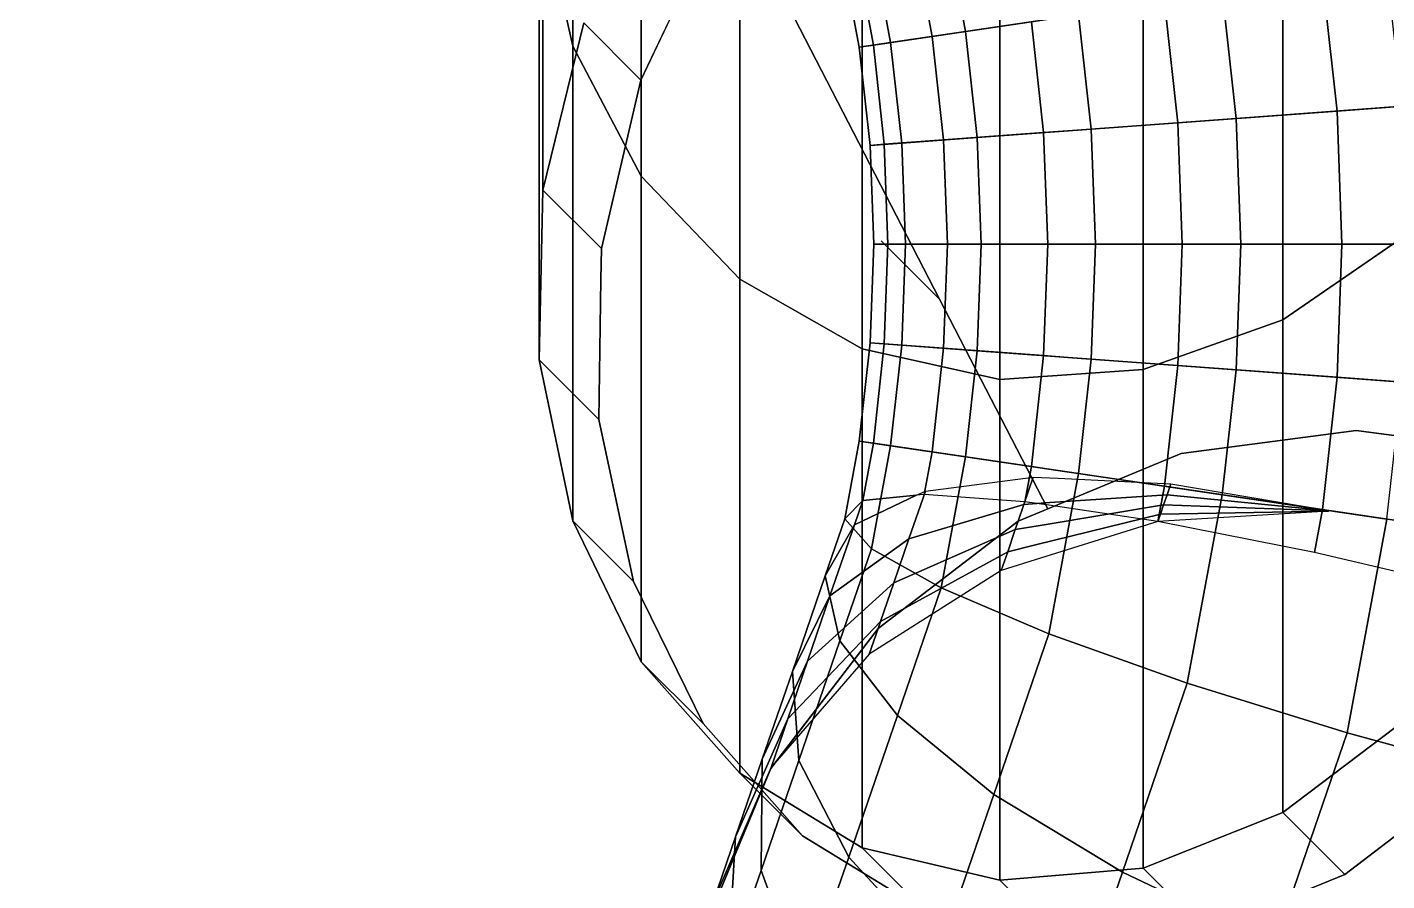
# Model space of a CAD drawing. Header units: metres. Extents: x -6.68 to -1.02, y 9.96 to 15.61.
# Drawn here: x -4.194 to -3.631, y 12.529 to 12.883 of the extents above; entities that cross this region are included whole.
import ezdxf

# ---------------------------------------------------------------- set-up
doc = ezdxf.new("R2010")
doc.units = ezdxf.units.M

msp = doc.modelspace()

# ---------------------------------------------------------------- linework, layer by layer
at = {"layer": '[Color_000]'}
for points, invisible_edges in [([(-3.8177, 12.1419, 1.2), (-3.97711, 13.37703, 1.2), (-3.8145, 13.39801, 1.2)], 13), ([(-3.8177, 12.1419, 1.2), (-3.8145, 13.39801, 1.2), (-3.65509, 12.16288, 1.2)], 3), ([(-3.65509, 12.16288, 1.2), (-3.8145, 13.39801, 1.2), (-3.652, 13.3762, 1.2)], 13), ([(-3.9802, 12.16371, 1.2), (-4.08225, 13.33379, 1.2), (-3.97711, 13.37703, 1.2)], 13), ([(-3.9802, 12.16371, 1.2), (-3.97711, 13.37703, 1.2), (-3.8177, 12.1419, 1.2)], 3), ([(-3.65509, 12.16288, 1.2), (-3.652, 13.3762, 1.2), (-3.54995, 12.20612, 1.2)], 3), ([(-3.54995, 12.20612, 1.2), (-3.652, 13.3762, 1.2), (-3.50068, 13.31307, 1.2)], 13), ([(-3.9802, 12.16371, 1.2), (-4.12874, 13.31467, 1.2), (-4.08225, 13.33379, 1.2)], 13), ([(-4.13151, 12.22684, 1.2), (-4.25907, 13.21519, 1.2), (-4.12874, 13.31467, 1.2)], 13), ([(-4.13151, 12.22684, 1.2), (-4.12874, 13.31467, 1.2), (-3.9802, 12.16371, 1.2)], 3), ([(-4.26133, 12.32698, 1.2), (-4.25907, 13.21519, 1.2), (-4.13151, 12.22684, 1.2)], 3), ([(-3.98188, 12.93616, -5.16665), (-3.968, 13.19232, -5.70824), (-3.968, 12.87482, -5.19565)], 1), ([(-3.93965, 13.14549, -5.74515), (-3.968, 12.87482, -5.19565), (-3.968, 13.19232, -5.70824)], 1), ([(-3.968, 12.87482, -5.19565), (-3.93965, 13.14549, -5.74515), (-3.93965, 12.82092, -5.22114)], 1), ([(-3.89874, 13.10832, -5.77444), (-3.93965, 12.82092, -5.22114), (-3.93965, 13.14549, -5.74515)], 1), ([(-3.62167, 13.12489, -5.76139), (-3.67389, 12.76136, -5.24929), (-3.67389, 13.09375, -5.78592)], 1), ([(-3.67389, 12.76136, -5.24929), (-3.62167, 13.12489, -5.76139), (-3.62167, 12.7972, -5.23235)], 1), ([(-3.93965, 12.82092, -5.22114), (-3.89874, 13.10832, -5.77444), (-3.89874, 12.77814, -5.24136)], 1), ([(-3.84806, 12.74938, -5.25496), (-3.89874, 13.10832, -5.77444), (-3.84806, 13.08334, -5.79413)], 1), ([(-3.89874, 13.10832, -5.77444), (-3.84806, 12.74938, -5.25496), (-3.89874, 12.77814, -5.24136)], 1), ([(-3.67389, 13.09375, -5.78592), (-3.73168, 12.7407, -5.25907), (-3.73168, 13.0758, -5.80008)], 1), ([(-3.73168, 12.7407, -5.25907), (-3.67389, 13.09375, -5.78592), (-3.67389, 12.76136, -5.24929)], 1), ([(-3.79108, 12.73661, -5.261), (-3.84806, 13.08334, -5.79413), (-3.79108, 13.07225, -5.80288)], 1), ([(-3.84806, 13.08334, -5.79413), (-3.79108, 12.73661, -5.261), (-3.84806, 12.74938, -5.25496)], 1), ([(-3.73168, 13.0758, -5.80008), (-3.79108, 12.73661, -5.261), (-3.79108, 13.07225, -5.80288)], 1), ([(-3.79108, 12.73661, -5.261), (-3.73168, 13.0758, -5.80008), (-3.73168, 12.7407, -5.25907)], 1), ([(-3.98188, 12.93616, -5.16665), (-3.98033, 12.81514, -4.59197), (-3.98033, 13.00075, -5.13611)], 13), ([(-3.96345, 12.8844, -4.57899), (-3.98033, 13.00075, -5.13611), (-3.98033, 12.81514, -4.59197)], 1), ([(-3.98061, 12.80237, -4.59444), (-3.98188, 12.93616, -5.16665), (-3.98188, 12.74478, -4.6056)], 1), ([(-3.98188, 12.93616, -5.16665), (-3.98061, 12.80237, -4.59444), (-3.98033, 12.81514, -4.59197)], 13), ([(-3.968, 12.87482, -5.19565), (-3.98188, 12.74478, -4.6056), (-3.98188, 12.93616, -5.16665)], 1), ([(-3.84398, 12.9175, -10.27834), (-3.80534, 12.88086, -10.34439), (-3.81341, 12.92434, -10.34439)], 1), ([(-3.75848, 12.88779, -10.40009), (-3.81341, 12.92434, -10.34439), (-3.80534, 12.88086, -10.34439)], 1), ([(-3.81917, 12.87882, -10.06474), (-3.85104, 12.91591, -10.13358), (-3.82705, 12.92129, -10.06474)], 1), ([(-3.82705, 12.92129, -10.06474), (-3.77804, 12.8849, -10.0046), (-3.81917, 12.87882, -10.06474)], 1), ([(-3.85682, 12.91462, -10.20644), (-3.83633, 12.87628, -10.27834), (-3.84398, 12.9175, -10.27834)], 1), ([(-3.84349, 12.87522, -10.13358), (-3.85682, 12.91462, -10.20644), (-3.85104, 12.91591, -10.13358)], 1), ([(-3.83633, 12.87628, -10.27834), (-3.85682, 12.91462, -10.20644), (-3.84934, 12.87435, -10.20644)], 1), ([(-3.85682, 12.91462, -10.20644), (-3.84349, 12.87522, -10.13358), (-3.84934, 12.87435, -10.20644)], 1), ([(-3.85104, 12.91591, -10.13358), (-3.81917, 12.87882, -10.06474), (-3.84349, 12.87522, -10.13358)], 1), ([(-3.80534, 12.88086, -10.34439), (-3.84398, 12.9175, -10.27834), (-3.83633, 12.87628, -10.27834)], 1), ([(-3.58634, 12.91326, -9.91282), (-3.65145, 12.84787, -9.92596), (-3.65752, 12.90273, -9.92596)], 1), ([(-3.65145, 12.84787, -9.92596), (-3.58634, 12.91326, -9.91282), (-3.5797, 12.85315, -9.91282)], 1), ([(-3.69322, 12.8448, -10.44164), (-3.6308, 12.90668, -10.46621), (-3.69895, 12.8966, -10.44164)], 1), ([(-3.6308, 12.90668, -10.46621), (-3.69322, 12.8448, -10.44164), (-3.62452, 12.84985, -10.46621)], 1), ([(-3.65752, 12.90273, -9.92596), (-3.71737, 12.84302, -9.95727), (-3.72291, 12.89306, -9.95727)], 1), ([(-3.71737, 12.84302, -9.95727), (-3.65752, 12.90273, -9.92596), (-3.65145, 12.84787, -9.92596)], 1), ([(-3.75324, 12.84039, -10.40009), (-3.69895, 12.8966, -10.44164), (-3.75848, 12.88779, -10.40009)], 1), ([(-3.69895, 12.8966, -10.44164), (-3.75324, 12.84039, -10.40009), (-3.69322, 12.8448, -10.44164)], 1), ([(-3.76287, 12.83968, -9.99601), (-3.76804, 12.88638, -9.99601), (-3.72291, 12.89306, -9.95727)], 13), ([(-3.76287, 12.83968, -9.99601), (-3.72291, 12.89306, -9.95727), (-3.71737, 12.84302, -9.95727)], 1), ([(-3.98033, 12.81514, -4.59197), (-3.93979, 12.86073, -4.14822), (-3.96345, 12.8844, -4.57899)], 1), ([(-3.77296, 12.83893, -10.0046), (-3.81917, 12.87882, -10.06474), (-3.77804, 12.8849, -10.0046)], 1), ([(-3.80534, 12.88086, -10.34439), (-3.75324, 12.84039, -10.40009), (-3.75848, 12.88779, -10.40009)], 1), ([(-3.76804, 12.88638, -9.99601), (-3.77296, 12.83893, -10.0046), (-3.77804, 12.8849, -10.0046)], 1), ([(-3.77296, 12.83893, -10.0046), (-3.76804, 12.88638, -9.99601), (-3.76287, 12.83968, -9.99601)], 3), ([(-3.81442, 12.83588, -10.06474), (-3.84349, 12.87522, -10.13358), (-3.81917, 12.87882, -10.06474)], 1), ([(-3.83633, 12.87628, -10.27834), (-3.80048, 12.83691, -10.34439), (-3.80534, 12.88086, -10.34439)], 1), ([(-3.81917, 12.87882, -10.06474), (-3.77296, 12.83893, -10.0046), (-3.81442, 12.83588, -10.06474)], 1), ([(-3.75324, 12.84039, -10.40009), (-3.80534, 12.88086, -10.34439), (-3.80048, 12.83691, -10.34439)], 1), ([(-3.98188, 12.74478, -4.6056), (-3.968, 12.87482, -5.19565), (-3.968, 12.6781, -4.61895)], 1), ([(-3.93965, 12.82092, -5.22114), (-3.968, 12.6781, -4.61895), (-3.968, 12.87482, -5.19565)], 1), ([(-3.84934, 12.87435, -10.20644), (-3.83172, 12.83461, -10.27834), (-3.83633, 12.87628, -10.27834)], 1), ([(-3.83894, 12.83408, -10.13358), (-3.84934, 12.87435, -10.20644), (-3.84349, 12.87522, -10.13358)], 1), ([(-3.83172, 12.83461, -10.27834), (-3.84934, 12.87435, -10.20644), (-3.84484, 12.83365, -10.20644)], 1), ([(-3.84934, 12.87435, -10.20644), (-3.83894, 12.83408, -10.13358), (-3.84484, 12.83365, -10.20644)], 1), ([(-3.84349, 12.87522, -10.13358), (-3.81442, 12.83588, -10.06474), (-3.83894, 12.83408, -10.13358)], 1), ([(-3.80048, 12.83691, -10.34439), (-3.83633, 12.87628, -10.27834), (-3.83172, 12.83461, -10.27834)], 1), ([(-3.93979, 12.86073, -4.14822), (-3.98033, 12.81514, -4.59197), (-3.95611, 12.79092, -4.15116)], 1), ([(-3.5797, 12.85315, -9.91282), (-3.64943, 12.79272, -9.92596), (-3.65145, 12.84787, -9.92596)], 1), ([(-3.64943, 12.79272, -9.92596), (-3.5797, 12.85315, -9.91282), (-3.57748, 12.79272, -9.91282)], 1), ([(-3.75149, 12.79272, -10.40009), (-3.69322, 12.8448, -10.44164), (-3.75324, 12.84039, -10.40009)], 1), ([(-3.69322, 12.8448, -10.44164), (-3.75149, 12.79272, -10.40009), (-3.69131, 12.79272, -10.44164)], 1), ([(-3.65145, 12.84787, -9.92596), (-3.71552, 12.79272, -9.95727), (-3.71737, 12.84302, -9.95727)], 1), ([(-3.71552, 12.79272, -9.95727), (-3.65145, 12.84787, -9.92596), (-3.64943, 12.79272, -9.92596)], 1), ([(-3.69131, 12.79272, -10.44164), (-3.62452, 12.84985, -10.46621), (-3.69322, 12.8448, -10.44164)], 1), ([(-3.62452, 12.84985, -10.46621), (-3.69131, 12.79272, -10.44164), (-3.62242, 12.79272, -10.46621)], 1), ([(-3.77126, 12.79272, -10.0046), (-3.81442, 12.83588, -10.06474), (-3.77296, 12.83893, -10.0046)], 1), ([(-3.79885, 12.79272, -10.34439), (-3.75324, 12.84039, -10.40009), (-3.80048, 12.83691, -10.34439)], 1), ([(-3.75324, 12.84039, -10.40009), (-3.79885, 12.79272, -10.34439), (-3.75149, 12.79272, -10.40009)], 1), ([(-3.76287, 12.83968, -9.99601), (-3.77126, 12.79272, -10.0046), (-3.77296, 12.83893, -10.0046)], 1), ([(-3.77126, 12.79272, -10.0046), (-3.76287, 12.83968, -9.99601), (-3.76114, 12.79272, -9.99601)], 3), ([(-3.76114, 12.79272, -9.99601), (-3.76287, 12.83968, -9.99601), (-3.71737, 12.84302, -9.95727)], 13), ([(-3.76114, 12.79272, -9.99601), (-3.71737, 12.84302, -9.95727), (-3.71552, 12.79272, -9.95727)], 1), ([(-3.84334, 12.79272, -10.20644), (-3.83172, 12.83461, -10.27834), (-3.84484, 12.83365, -10.20644)], 1), ([(-3.83742, 12.79272, -10.13358), (-3.84484, 12.83365, -10.20644), (-3.83894, 12.83408, -10.13358)], 1), ([(-3.84484, 12.83365, -10.20644), (-3.83742, 12.79272, -10.13358), (-3.84334, 12.79272, -10.20644)], 1), ([(-3.83172, 12.83461, -10.27834), (-3.84334, 12.79272, -10.20644), (-3.83018, 12.79272, -10.27834)], 1), ([(-3.81284, 12.79272, -10.06474), (-3.83894, 12.83408, -10.13358), (-3.81442, 12.83588, -10.06474)], 1), ([(-3.83894, 12.83408, -10.13358), (-3.81284, 12.79272, -10.06474), (-3.83742, 12.79272, -10.13358)], 1), ([(-3.83018, 12.79272, -10.27834), (-3.80048, 12.83691, -10.34439), (-3.83172, 12.83461, -10.27834)], 1), ([(-3.80048, 12.83691, -10.34439), (-3.83018, 12.79272, -10.27834), (-3.79885, 12.79272, -10.34439)], 1), ([(-3.81442, 12.83588, -10.06474), (-3.77126, 12.79272, -10.0046), (-3.81284, 12.79272, -10.06474)], 1), ([(-3.968, 12.6781, -4.61895), (-3.93965, 12.82092, -5.22114), (-3.93965, 12.61965, -4.6311)], 1), ([(-3.89874, 12.77814, -5.24136), (-3.93965, 12.61965, -4.6311), (-3.93965, 12.82092, -5.22114)], 1), ([(-3.98061, 12.80237, -4.59444), (-3.95611, 12.79092, -4.15116), (-3.98033, 12.81514, -4.59197)], 1), ([(-3.98188, 12.74478, -4.6056), (-3.95629, 12.77806, -4.15185), (-3.98061, 12.80237, -4.59444)], 3), ([(-3.98061, 12.80237, -4.59444), (-3.95629, 12.77806, -4.15185), (-3.95611, 12.79092, -4.15116)], 13), ([(-3.62167, 12.7972, -5.23235), (-3.67389, 12.55719, -4.65073), (-3.67389, 12.76136, -5.24929)], 1), ([(-3.67389, 12.55719, -4.65073), (-3.62167, 12.7972, -5.23235), (-3.62167, 12.59669, -4.64452)], 1), ([(-3.84484, 12.75179, -10.20644), (-3.83742, 12.79272, -10.13358), (-3.83894, 12.75136, -10.13358)], 1), ([(-3.83742, 12.79272, -10.13358), (-3.84484, 12.75179, -10.20644), (-3.84334, 12.79272, -10.20644)], 1), ([(-3.83018, 12.79272, -10.27834), (-3.84484, 12.75179, -10.20644), (-3.83172, 12.75083, -10.27834)], 1), ([(-3.84484, 12.75179, -10.20644), (-3.83018, 12.79272, -10.27834), (-3.84334, 12.79272, -10.20644)], 1), ([(-3.83894, 12.75136, -10.13358), (-3.81284, 12.79272, -10.06474), (-3.81442, 12.74955, -10.06474)], 1), ([(-3.81284, 12.79272, -10.06474), (-3.83894, 12.75136, -10.13358), (-3.83742, 12.79272, -10.13358)], 1), ([(-3.79885, 12.79272, -10.34439), (-3.83172, 12.75083, -10.27834), (-3.80048, 12.74853, -10.34439)], 1), ([(-3.83172, 12.75083, -10.27834), (-3.79885, 12.79272, -10.34439), (-3.83018, 12.79272, -10.27834)], 1), ([(-3.81442, 12.74955, -10.06474), (-3.77126, 12.79272, -10.0046), (-3.77296, 12.7465, -10.0046)], 1), ([(-3.77126, 12.79272, -10.0046), (-3.81442, 12.74955, -10.06474), (-3.81284, 12.79272, -10.06474)], 1), ([(-3.75149, 12.79272, -10.40009), (-3.80048, 12.74853, -10.34439), (-3.75324, 12.74505, -10.40009)], 1), ([(-3.80048, 12.74853, -10.34439), (-3.75149, 12.79272, -10.40009), (-3.79885, 12.79272, -10.34439)], 1), ([(-3.77126, 12.79272, -10.0046), (-3.76287, 12.74576, -9.99601), (-3.77296, 12.7465, -10.0046)], 1), ([(-3.76287, 12.74576, -9.99601), (-3.77126, 12.79272, -10.0046), (-3.76114, 12.79272, -9.99601)], 13), ([(-3.76287, 12.74576, -9.99601), (-3.76114, 12.79272, -9.99601), (-3.71737, 12.74241, -9.95727)], 3), ([(-3.71737, 12.74241, -9.95727), (-3.76114, 12.79272, -9.99601), (-3.71552, 12.79272, -9.95727)], 1), ([(-3.69322, 12.74064, -10.44164), (-3.75149, 12.79272, -10.40009), (-3.75324, 12.74505, -10.40009)], 1), ([(-3.75149, 12.79272, -10.40009), (-3.69322, 12.74064, -10.44164), (-3.69131, 12.79272, -10.44164)], 1), ([(-3.71552, 12.79272, -9.95727), (-3.65145, 12.73757, -9.92596), (-3.71737, 12.74241, -9.95727)], 1), ([(-3.65145, 12.73757, -9.92596), (-3.71552, 12.79272, -9.95727), (-3.64943, 12.79272, -9.92596)], 1), ([(-3.62452, 12.73558, -10.46621), (-3.69131, 12.79272, -10.44164), (-3.69322, 12.74064, -10.44164)], 1), ([(-3.69131, 12.79272, -10.44164), (-3.62452, 12.73558, -10.46621), (-3.62242, 12.79272, -10.46621)], 1), ([(-3.64943, 12.79272, -9.92596), (-3.5797, 12.73229, -9.91282), (-3.65145, 12.73757, -9.92596)], 1), ([(-3.5797, 12.73229, -9.91282), (-3.64943, 12.79272, -9.92596), (-3.57748, 12.79272, -9.91282)], 1), ([(-3.95629, 12.77806, -4.15185), (-3.98188, 12.74478, -4.6056), (-3.95712, 12.72002, -4.155)], 1), ([(-3.93965, 12.61965, -4.6311), (-3.89874, 12.77814, -5.24136), (-3.89874, 12.57343, -4.64124)], 1), ([(-3.84806, 12.54256, -4.64866), (-3.89874, 12.77814, -5.24136), (-3.84806, 12.74938, -5.25496)], 1), ([(-3.89874, 12.77814, -5.24136), (-3.84806, 12.54256, -4.64866), (-3.89874, 12.57343, -4.64124)], 1), ([(-3.67389, 12.76136, -5.24929), (-3.73168, 12.53416, -4.65357), (-3.73168, 12.7407, -5.25907)], 1), ([(-3.73168, 12.53416, -4.65357), (-3.67389, 12.76136, -5.24929), (-3.67389, 12.55719, -4.65073)], 1), ([(-3.83894, 12.75136, -10.13358), (-3.84934, 12.71108, -10.20644), (-3.84484, 12.75179, -10.20644)], 1), ([(-3.84934, 12.71108, -10.20644), (-3.83172, 12.75083, -10.27834), (-3.84484, 12.75179, -10.20644)], 1), ([(-3.84934, 12.71108, -10.20644), (-3.83894, 12.75136, -10.13358), (-3.84349, 12.71022, -10.13358)], 1), ([(-3.83172, 12.75083, -10.27834), (-3.84934, 12.71108, -10.20644), (-3.83633, 12.70916, -10.27834)], 1), ([(-3.79108, 12.52917, -4.65287), (-3.84806, 12.74938, -5.25496), (-3.79108, 12.73661, -5.261)], 1), ([(-3.84806, 12.74938, -5.25496), (-3.79108, 12.52917, -4.65287), (-3.84806, 12.54256, -4.64866)], 1), ([(-3.81442, 12.74955, -10.06474), (-3.84349, 12.71022, -10.13358), (-3.83894, 12.75136, -10.13358)], 1), ([(-3.84349, 12.71022, -10.13358), (-3.81442, 12.74955, -10.06474), (-3.81917, 12.70662, -10.06474)], 1), ([(-3.83633, 12.70916, -10.27834), (-3.80048, 12.74853, -10.34439), (-3.83172, 12.75083, -10.27834)], 1), ([(-3.77296, 12.7465, -10.0046), (-3.81917, 12.70662, -10.06474), (-3.81442, 12.74955, -10.06474)], 1), ([(-3.968, 12.6781, -4.61895), (-3.95712, 12.72002, -4.155), (-3.98188, 12.74478, -4.6056)], 1), ([(-3.80048, 12.74853, -10.34439), (-3.83633, 12.70916, -10.27834), (-3.80534, 12.70457, -10.34439)], 1), ([(-3.81917, 12.70662, -10.06474), (-3.77296, 12.7465, -10.0046), (-3.77804, 12.70054, -10.0046)], 1), ([(-3.80534, 12.70457, -10.34439), (-3.75324, 12.74505, -10.40009), (-3.80048, 12.74853, -10.34439)], 1), ([(-3.75324, 12.74505, -10.40009), (-3.80534, 12.70457, -10.34439), (-3.75848, 12.69764, -10.40009)], 1), ([(-3.77296, 12.7465, -10.0046), (-3.76804, 12.69906, -9.99601), (-3.77804, 12.70054, -10.0046)], 1), ([(-3.76804, 12.69906, -9.99601), (-3.77296, 12.7465, -10.0046), (-3.76287, 12.74576, -9.99601)], 13), ([(-3.76804, 12.69906, -9.99601), (-3.76287, 12.74576, -9.99601), (-3.72291, 12.69238, -9.95727)], 3), ([(-3.72291, 12.69238, -9.95727), (-3.76287, 12.74576, -9.99601), (-3.71737, 12.74241, -9.95727)], 1), ([(-3.69895, 12.68884, -10.44164), (-3.75324, 12.74505, -10.40009), (-3.75848, 12.69764, -10.40009)], 1), ([(-3.75324, 12.74505, -10.40009), (-3.69895, 12.68884, -10.44164), (-3.69322, 12.74064, -10.44164)], 1), ([(-3.73168, 12.7407, -5.25907), (-3.79108, 12.52917, -4.65287), (-3.79108, 12.73661, -5.261)], 1), ([(-3.79108, 12.52917, -4.65287), (-3.73168, 12.7407, -5.25907), (-3.73168, 12.53416, -4.65357)], 1), ([(-3.71737, 12.74241, -9.95727), (-3.65752, 12.68271, -9.92596), (-3.72291, 12.69238, -9.95727)], 1), ([(-3.65752, 12.68271, -9.92596), (-3.71737, 12.74241, -9.95727), (-3.65145, 12.73757, -9.92596)], 1), ([(-3.6308, 12.67876, -10.46621), (-3.69322, 12.74064, -10.44164), (-3.69895, 12.68884, -10.44164)], 1), ([(-3.69322, 12.74064, -10.44164), (-3.6308, 12.67876, -10.46621), (-3.62452, 12.73558, -10.46621)], 1), ([(-3.65145, 12.73757, -9.92596), (-3.58634, 12.67218, -9.91282), (-3.65752, 12.68271, -9.92596)], 1), ([(-3.58634, 12.67218, -9.91282), (-3.65145, 12.73757, -9.92596), (-3.5797, 12.73229, -9.91282)], 1), ([(-3.95712, 12.72002, -4.155), (-3.968, 12.6781, -4.61895), (-3.94276, 12.65286, -4.15947)], 1), ([(-3.6435, 12.71546, -9.99288), (-3.71597, 12.70592, -4.16), (-3.71597, 12.70592, -10.00146)], 1), ([(-3.71597, 12.70592, -4.16), (-3.6435, 12.71546, -9.99288), (-3.6435, 12.71546, -4.16)], 1), ([(-3.57103, 12.70592, -9.98907), (-3.6435, 12.71546, -4.16), (-3.6435, 12.71546, -9.99288)], 1), ([(-3.6435, 12.71546, -4.16), (-3.57103, 12.70592, -9.98907), (-3.57103, 12.70592, -4.16)], 1), ([(-3.84934, 12.71108, -10.20644), (-3.84789, 12.68652, -10.13358), (-3.85533, 12.67886, -10.20644)], 1), ([(-3.85533, 12.67886, -10.20644), (-3.83633, 12.70916, -10.27834), (-3.84934, 12.71108, -10.20644)], 1), ([(-3.84789, 12.68652, -10.13358), (-3.84934, 12.71108, -10.20644), (-3.84349, 12.71022, -10.13358)], 1), ([(-3.84349, 12.71022, -10.13358), (-3.82564, 12.68865, -10.07338), (-3.84789, 12.68652, -10.13358)], 1), ([(-3.82564, 12.68865, -10.07338), (-3.84349, 12.71022, -10.13358), (-3.82245, 12.68895, -10.06474)], 3), ([(-3.82245, 12.68895, -10.06474), (-3.84349, 12.71022, -10.13358), (-3.81917, 12.70662, -10.06474)], 1), ([(-3.83633, 12.70916, -10.27834), (-3.85533, 12.67886, -10.20644), (-3.84425, 12.66648, -10.27834)], 1), ([(-3.84425, 12.66648, -10.27834), (-3.80534, 12.70457, -10.34439), (-3.83633, 12.70916, -10.27834)], 1), ([(-3.80534, 12.70457, -10.34439), (-3.84425, 12.66648, -10.27834), (-3.81543, 12.65022, -10.34439)], 1), ([(-3.77804, 12.70054, -10.0046), (-3.82245, 12.68895, -10.06474), (-3.81917, 12.70662, -10.06474)], 1), ([(-3.81543, 12.65022, -10.34439), (-3.75848, 12.69764, -10.40009), (-3.80534, 12.70457, -10.34439)], 1), ([(-3.7835, 12.67795, -9.99741), (-3.77124, 12.68303, -10.01188), (-3.71597, 12.70592, -10.00146)], 13), ([(-3.7835, 12.67795, -9.99741), (-3.71597, 12.70592, -10.00146), (-3.71597, 12.70592, -4.16)], 13), ([(-3.7835, 12.67795, -9.99741), (-3.71597, 12.70592, -4.16), (-3.7835, 12.67795, -4.16)], 3), ([(-3.7835, 12.67795, -4.16), (-3.71597, 12.70592, -4.16), (-3.77124, 12.68303, -4.16)], 1), ([(-3.82245, 12.68895, -10.06474), (-3.77804, 12.70054, -10.0046), (-3.78074, 12.68598, -10.0046)], 1), ([(-3.77804, 12.70054, -10.0046), (-3.77074, 12.68449, -9.99601), (-3.78074, 12.68598, -10.0046)], 1), ([(-3.77074, 12.68449, -9.99601), (-3.77804, 12.70054, -10.0046), (-3.76804, 12.69906, -9.99601)], 13), ([(-3.77074, 12.68449, -9.99601), (-3.76804, 12.69906, -9.99601), (-3.72561, 12.6778, -9.95727)], 3), ([(-3.72561, 12.6778, -9.95727), (-3.76804, 12.69906, -9.99601), (-3.72291, 12.69238, -9.95727)], 1), ([(-3.78113, 12.68486, -10.00213), (-3.82195, 12.6904, -10.06514), (-3.77724, 12.6962, -10.0074)], 1), ([(-3.75848, 12.69764, -10.40009), (-3.81543, 12.65022, -10.34439), (-3.77082, 12.63121, -10.40009)], 1), ([(-3.77724, 12.6962, -10.0074), (-3.77037, 12.68558, -9.99438), (-3.78113, 12.68486, -10.00213)], 1), ([(-3.77037, 12.68558, -9.99438), (-3.77724, 12.6962, -10.0074), (-3.76689, 12.6957, -9.99908)], 13), ([(-3.71345, 12.61072, -10.44164), (-3.75848, 12.69764, -10.40009), (-3.77082, 12.63121, -10.40009)], 1), ([(-3.77037, 12.68558, -9.99438), (-3.76689, 12.6957, -9.99908), (-3.72183, 12.68884, -9.95941)], 3), ([(-3.72183, 12.68884, -9.95941), (-3.76689, 12.6957, -9.99908), (-3.72025, 12.69344, -9.96155)], 1), ([(-3.75848, 12.69764, -10.40009), (-3.71345, 12.61072, -10.44164), (-3.69895, 12.68884, -10.44164)], 1), ([(-3.72025, 12.69344, -9.96155), (-3.65489, 12.68224, -9.93067), (-3.72183, 12.68884, -9.95941)], 1), ([(-3.65489, 12.68224, -9.93067), (-3.72025, 12.69344, -9.96155), (-3.65487, 12.68231, -9.9307)], 1), ([(-3.82876, 12.67057, -10.05593), (-3.85135, 12.67643, -10.13082), (-3.82195, 12.6904, -10.06514)], 3), ([(-3.82195, 12.6904, -10.06514), (-3.85135, 12.67643, -10.13082), (-3.82564, 12.68865, -10.07338)], 1), ([(-3.82195, 12.6904, -10.06514), (-3.78113, 12.68486, -10.00213), (-3.82876, 12.67057, -10.05593)], 1), ([(-3.72328, 12.68461, -9.95652), (-3.77037, 12.68558, -9.99438), (-3.72183, 12.68884, -9.95941)], 1), ([(-3.72291, 12.69238, -9.95727), (-3.66081, 12.66498, -9.92596), (-3.72561, 12.6778, -9.95727)], 1), ([(-3.72183, 12.68884, -9.95941), (-3.65492, 12.68217, -9.93062), (-3.72328, 12.68461, -9.95652)], 1), ([(-3.66081, 12.66498, -9.92596), (-3.72291, 12.69238, -9.95727), (-3.65752, 12.68271, -9.92596)], 1), ([(-3.65492, 12.68217, -9.93062), (-3.72183, 12.68884, -9.95941), (-3.65489, 12.68224, -9.93067)], 1), ([(-3.64725, 12.59017, -10.46621), (-3.69895, 12.68884, -10.44164), (-3.71345, 12.61072, -10.44164)], 1), ([(-3.69895, 12.68884, -10.44164), (-3.64725, 12.59017, -10.46621), (-3.6308, 12.67876, -10.46621)], 1), ([(-3.85135, 12.67643, -10.13082), (-3.85533, 12.67886, -10.20644), (-3.84789, 12.68652, -10.13358)], 1), ([(-3.7847, 12.67445, -9.99502), (-3.82876, 12.67057, -10.05593), (-3.78113, 12.68486, -10.00213)], 13), ([(-3.78785, 12.66525, -9.98624), (-3.77355, 12.67629, -9.98803), (-3.72328, 12.68461, -9.95652)], 13), ([(-3.78785, 12.66525, -9.98624), (-3.72328, 12.68461, -9.95652), (-3.77637, 12.66809, -9.9802)], 3), ([(-3.7847, 12.67445, -9.99502), (-3.78113, 12.68486, -10.00213), (-3.7835, 12.67795, -9.99741)], 1), ([(-3.77355, 12.67629, -9.98803), (-3.7835, 12.67795, -9.99741), (-3.78113, 12.68486, -10.00213)], 13), ([(-3.77124, 12.68303, -10.01188), (-3.7835, 12.67795, -9.99741), (-3.7835, 12.67795, -10.0142)], 1), ([(-3.77355, 12.67629, -9.98803), (-3.78113, 12.68486, -10.00213), (-3.77037, 12.68558, -9.99438)], 13), ([(-3.77637, 12.66809, -9.9802), (-3.72328, 12.68461, -9.95652), (-3.72456, 12.68087, -9.95295)], 1), ([(-3.77355, 12.67629, -9.98803), (-3.77037, 12.68558, -9.99438), (-3.72328, 12.68461, -9.95652)], 3), ([(-3.65494, 12.6821, -9.93056), (-3.72564, 12.67772, -9.9488), (-3.72456, 12.68087, -9.95295)], 1), ([(-3.72564, 12.67772, -9.9488), (-3.65494, 12.6821, -9.93056), (-3.65496, 12.68205, -9.93049)], 1), ([(-3.65492, 12.68217, -9.93062), (-3.72456, 12.68087, -9.95295), (-3.72328, 12.68461, -9.95652)], 1), ([(-3.72456, 12.68087, -9.95295), (-3.65492, 12.68217, -9.93062), (-3.65494, 12.6821, -9.93056)], 1), ([(-3.65752, 12.68271, -9.92596), (-3.59076, 12.64839, -9.91282), (-3.66081, 12.66498, -9.92596)], 1), ([(-3.59076, 12.64839, -9.91282), (-3.65752, 12.68271, -9.92596), (-3.58634, 12.67218, -9.91282)], 1), ([(-3.93965, 12.61965, -4.6311), (-3.94276, 12.65286, -4.15947), (-3.968, 12.6781, -4.61895)], 1), ([(-3.86342, 12.65525, -10.19998), (-3.84425, 12.66648, -10.27834), (-3.85533, 12.67886, -10.20644)], 1), ([(-3.85533, 12.67886, -10.20644), (-3.85135, 12.67643, -10.13082), (-3.86342, 12.65525, -10.19998)], 1), ([(-3.86146, 12.64695, -10.11714), (-3.86342, 12.65525, -10.19998), (-3.85135, 12.67643, -10.13082)], 1), ([(-3.85135, 12.67643, -10.13082), (-3.82876, 12.67057, -10.05593), (-3.86146, 12.64695, -10.11714)], 1), ([(-3.7835, 12.67795, -10.0142), (-3.84149, 12.63345, -10.02438), (-3.84149, 12.63345, -10.03024)], 1), ([(-3.84149, 12.63345, -10.02438), (-3.7835, 12.67795, -10.0142), (-3.84149, 12.63345, -4.16)], 3), ([(-3.84149, 12.63345, -4.16), (-3.7835, 12.67795, -10.0142), (-3.7835, 12.67795, -9.99741)], 13), ([(-3.84149, 12.63345, -4.16), (-3.7835, 12.67795, -9.99741), (-3.7835, 12.67795, -4.16)], 1), ([(-3.79051, 12.6575, -9.97601), (-3.77637, 12.66809, -9.9802), (-3.72456, 12.68087, -9.95295)], 13), ([(-3.79051, 12.6575, -9.97601), (-3.72456, 12.68087, -9.95295), (-3.77874, 12.66117, -9.97107)], 3), ([(-3.77355, 12.67629, -9.98803), (-3.78785, 12.66525, -9.98624), (-3.7847, 12.67445, -9.99502)], 1), ([(-3.7835, 12.67795, -9.99741), (-3.77355, 12.67629, -9.98803), (-3.7847, 12.67445, -9.99502)], 1), ([(-3.77874, 12.66117, -9.97107), (-3.72456, 12.68087, -9.95295), (-3.72564, 12.67772, -9.9488)], 1), ([(-3.57672, 12.57094, -10.47212), (-3.6308, 12.67876, -10.46621), (-3.64725, 12.59017, -10.46621)], 1), ([(-3.83499, 12.65238, -10.0435), (-3.86146, 12.64695, -10.11714), (-3.82876, 12.67057, -10.05593)], 1), ([(-3.82876, 12.67057, -10.05593), (-3.7847, 12.67445, -9.99502), (-3.83499, 12.65238, -10.0435)], 1), ([(-3.78785, 12.66525, -9.98624), (-3.83499, 12.65238, -10.0435), (-3.7847, 12.67445, -9.99502)], 1), ([(-3.84425, 12.66648, -10.27834), (-3.86342, 12.65525, -10.19998), (-3.85735, 12.62829, -10.2679)], 1), ([(-3.85735, 12.62829, -10.2679), (-3.81543, 12.65022, -10.34439), (-3.84425, 12.66648, -10.27834)], 1), ([(-3.84149, 12.63345, -10.02438), (-3.78785, 12.66525, -9.98624), (-3.84515, 12.62276, -10.01028)], 3), ([(-3.84515, 12.62276, -10.01028), (-3.78785, 12.66525, -9.98624), (-3.79051, 12.6575, -9.97601)], 1), ([(-3.78785, 12.66525, -9.98624), (-3.84149, 12.63345, -10.02438), (-3.84051, 12.63631, -10.02815)], 1), ([(-3.83499, 12.65238, -10.0435), (-3.78785, 12.66525, -9.98624), (-3.84051, 12.63631, -10.02815)], 1), ([(-3.77637, 12.66809, -9.9802), (-3.79051, 12.6575, -9.97601), (-3.78785, 12.66525, -9.98624)], 1), ([(-3.87702, 12.6156, -10.18158), (-3.85735, 12.62829, -10.2679), (-3.86342, 12.65525, -10.19998)], 1), ([(-3.86342, 12.65525, -10.19998), (-3.86146, 12.64695, -10.11714), (-3.87702, 12.6156, -10.18158)], 1), ([(-3.94276, 12.65286, -4.15947), (-3.93965, 12.61965, -4.6311), (-3.914, 12.59401, -4.16429)], 1), ([(-3.86146, 12.64695, -10.11714), (-3.83499, 12.65238, -10.0435), (-3.87074, 12.61991, -10.09865)], 1), ([(-3.84051, 12.63631, -10.02815), (-3.87074, 12.61991, -10.09865), (-3.83499, 12.65238, -10.0435)], 1), ([(-3.81543, 12.65022, -10.34439), (-3.85735, 12.62829, -10.2679), (-3.83355, 12.59741, -10.32995)], 1), ([(-3.83355, 12.59741, -10.32995), (-3.77082, 12.63121, -10.40009), (-3.81543, 12.65022, -10.34439)], 1), ([(-3.87074, 12.61991, -10.09865), (-3.87702, 12.6156, -10.18158), (-3.86146, 12.64695, -10.11714)], 1), ([(-3.87074, 12.61991, -10.09865), (-3.84051, 12.63631, -10.02815), (-3.87893, 12.59601, -10.07583)], 1), ([(-3.84149, 12.63345, -10.02438), (-3.87893, 12.59601, -10.07583), (-3.84051, 12.63631, -10.02815)], 1), ([(-3.88598, 12.57546, -4.16), (-3.88433, 12.57762, -10.04781), (-3.84149, 12.63345, -4.16)], 3), ([(-3.84149, 12.63345, -4.16), (-3.88433, 12.57762, -10.04781), (-3.84149, 12.63345, -10.03024)], 13), ([(-3.84515, 12.62276, -10.01028), (-3.87893, 12.59601, -10.07583), (-3.84149, 12.63345, -10.02438)], 3), ([(-3.84149, 12.63345, -4.16), (-3.84149, 12.63345, -10.03024), (-3.84149, 12.63345, -10.02438)], 1), ([(-3.77082, 12.63121, -10.40009), (-3.83355, 12.59741, -10.32995), (-3.79363, 12.56469, -10.3819)], 1), ([(-3.74033, 12.53238, -10.42021), (-3.77082, 12.63121, -10.40009), (-3.79363, 12.56469, -10.3819)], 1), ([(-3.77082, 12.63121, -10.40009), (-3.74033, 12.53238, -10.42021), (-3.71345, 12.61072, -10.44164)], 1), ([(-3.85735, 12.62829, -10.2679), (-3.87702, 12.6156, -10.18158), (-3.87438, 12.57867, -10.24486)], 1), ([(-3.87438, 12.57867, -10.24486), (-3.83355, 12.59741, -10.32995), (-3.85735, 12.62829, -10.2679)], 1), ([(-3.89874, 12.57343, -4.64124), (-3.914, 12.59401, -4.16429), (-3.93965, 12.61965, -4.6311)], 1), ([(-3.87702, 12.6156, -10.18158), (-3.87074, 12.61991, -10.09865), (-3.88949, 12.57924, -10.15672)], 1), ([(-3.87893, 12.59601, -10.07583), (-3.88949, 12.57924, -10.15672), (-3.87074, 12.61991, -10.09865)], 1), ([(-3.88433, 12.57762, -10.04781), (-3.87893, 12.59601, -10.07583), (-3.84515, 12.62276, -10.01028)], 3), ([(-3.88949, 12.57924, -10.15672), (-3.87438, 12.57867, -10.24486), (-3.87702, 12.6156, -10.18158)], 1), ([(-3.67727, 12.50267, -10.44227), (-3.71345, 12.61072, -10.44164), (-3.74033, 12.53238, -10.42021)], 1), ([(-3.71345, 12.61072, -10.44164), (-3.67727, 12.50267, -10.44227), (-3.64725, 12.59017, -10.46621)], 1), ([(-3.83355, 12.59741, -10.32995), (-3.87438, 12.57867, -10.24486), (-3.8537, 12.53866, -10.30268)], 1), ([(-3.8537, 12.53866, -10.30268), (-3.79363, 12.56469, -10.3819), (-3.83355, 12.59741, -10.32995)], 1), ([(-3.914, 12.59401, -4.16429), (-3.89874, 12.57343, -4.64124), (-3.8728, 12.54749, -4.16911)], 1), ([(-3.88949, 12.57924, -10.15672), (-3.87893, 12.59601, -10.07583), (-3.90052, 12.54711, -10.12603)], 1), ([(-3.88584, 12.57588, -10.04926), (-3.90052, 12.54711, -10.12603), (-3.87893, 12.59601, -10.07583)], 1), ([(-3.87893, 12.59601, -10.07583), (-3.88433, 12.57762, -10.04781), (-3.88584, 12.57588, -10.04926)], 1), ([(-3.62167, 12.59669, -4.64452), (-3.64816, 12.53145, -4.18233), (-3.67389, 12.55719, -4.65073)], 1), ([(-3.64816, 12.53145, -4.18233), (-3.62167, 12.59669, -4.64452), (-3.59631, 12.57133, -4.18299)], 1), ([(-3.60874, 12.47759, -10.44658), (-3.64725, 12.59017, -10.46621), (-3.67727, 12.50267, -10.44227)], 1), ([(-3.64725, 12.59017, -10.46621), (-3.60874, 12.47759, -10.44658), (-3.57672, 12.57094, -10.47212)], 1), ([(-3.88598, 12.57546, -10.04849), (-3.91396, 12.50793, -4.16), (-3.91396, 12.50793, -10.06771)], 1), ([(-3.91396, 12.50793, -4.16), (-3.88598, 12.57546, -10.04849), (-3.88598, 12.57546, -4.16)], 1), ([(-3.9098, 12.52003, -10.09031), (-3.88598, 12.57546, -10.04849), (-3.91396, 12.50793, -10.06771)], 1), ([(-3.88598, 12.57546, -10.04849), (-3.9098, 12.52003, -10.09031), (-3.88584, 12.57588, -10.04926)], 1), ([(-3.90052, 12.54711, -10.12603), (-3.88584, 12.57588, -10.04926), (-3.9098, 12.52003, -10.09031)], 1), ([(-3.90052, 12.54711, -10.12603), (-3.88999, 12.53316, -10.21374), (-3.88949, 12.57924, -10.15672)], 1), ([(-3.87438, 12.57867, -10.24486), (-3.88949, 12.57924, -10.15672), (-3.88999, 12.53316, -10.21374)], 1), ([(-3.88999, 12.53316, -10.21374), (-3.8537, 12.53866, -10.30268), (-3.87438, 12.57867, -10.24486)], 1), ([(-3.88433, 12.57762, -10.04781), (-3.88598, 12.57546, -4.16), (-3.88598, 12.57546, -10.04849)], 1), ([(-3.82196, 12.51646, -4.1736), (-3.89874, 12.57343, -4.64124), (-3.84806, 12.54256, -4.64866)], 1), ([(-3.89874, 12.57343, -4.64124), (-3.82196, 12.51646, -4.1736), (-3.8728, 12.54749, -4.16911)], 1), ([(-3.79363, 12.56469, -10.3819), (-3.8537, 12.53866, -10.30268), (-3.8164, 12.49831, -10.35109)], 1), ([(-3.76503, 12.46037, -10.38679), (-3.79363, 12.56469, -10.3819), (-3.8164, 12.49831, -10.35109)], 1), ([(-3.79363, 12.56469, -10.3819), (-3.76503, 12.46037, -10.38679), (-3.74033, 12.53238, -10.42021)], 1), ([(-3.67389, 12.55719, -4.65073), (-3.70568, 12.50816, -4.18045), (-3.73168, 12.53416, -4.65357)], 1), ([(-3.70568, 12.50816, -4.18045), (-3.67389, 12.55719, -4.65073), (-3.64816, 12.53145, -4.18233)], 1), ([(-3.9098, 12.52003, -10.09031), (-3.90378, 12.49294, -10.17533), (-3.90052, 12.54711, -10.12603)], 1), ([(-3.88999, 12.53316, -10.21374), (-3.90052, 12.54711, -10.12603), (-3.90378, 12.49294, -10.17533)], 1), ([(-3.76496, 12.50305, -4.17747), (-3.84806, 12.54256, -4.64866), (-3.79108, 12.52917, -4.65287)], 1), ([(-3.84806, 12.54256, -4.64866), (-3.76496, 12.50305, -4.17747), (-3.82196, 12.51646, -4.1736)], 1), ([(-3.8537, 12.53866, -10.30268), (-3.88999, 12.53316, -10.21374), (-3.87218, 12.48479, -10.26584)], 1), ([(-3.87218, 12.48479, -10.26584), (-3.8164, 12.49831, -10.35109), (-3.8537, 12.53866, -10.30268)], 1), ([(-3.90378, 12.49294, -10.17533), (-3.87218, 12.48479, -10.26584), (-3.88999, 12.53316, -10.21374)], 1), ([(-3.70568, 12.50816, -4.18045), (-3.79108, 12.52917, -4.65287), (-3.73168, 12.53416, -4.65357)], 1), ([(-3.70308, 12.42742, -10.40734), (-3.74033, 12.53238, -10.42021), (-3.76503, 12.46037, -10.38679)], 1), ([(-3.74033, 12.53238, -10.42021), (-3.70308, 12.42742, -10.40734), (-3.67727, 12.50267, -10.44227)], 1), ([(-3.79108, 12.52917, -4.65287), (-3.70568, 12.50816, -4.18045), (-3.76496, 12.50305, -4.17747)], 1)]:
    msp.add_3dface(points, dxfattribs=dict(at, invisible_edges=invisible_edges))
for points in [[(-3.82564, 12.68865, -10.07338), (-3.85135, 12.67643, -10.13082), (-3.84789, 12.68652, -10.13358)], [(-3.88433, 12.57762, -10.04781), (-3.88598, 12.57546, -10.04849), (-3.88584, 12.57588, -10.04926)]]:
    msp.add_3dface(points, dxfattribs=at)
at = {"layer": '[Metal_Corrogated_Shiny]'}
msp.add_line((-3.8161, 12.76996, -4.16), (-3.84027, 12.79413, -4.6), dxfattribs=at)
for points, invisible_edges in [([(-3.8161, 12.76996, -4.16), (-4.19036, 14.48729, -4.16), (-3.73313, 14.52564, -4.16)], 13), ([(-3.8161, 12.76996, -4.16), (-3.73313, 14.52564, -4.16), (-3.77124, 12.68303, -4.16)], 3), ([(-3.77124, 12.68303, -4.16), (-3.73313, 14.52564, -4.16), (-3.71597, 12.70592, -4.16)], 3), ([(-3.71597, 12.70592, -4.16), (-3.73313, 14.52564, -4.16), (-3.28155, 14.44434, -4.16)], 13), ([(-4.19036, 14.48729, -4.16), (-3.8161, 12.76996, -4.16), (-4.62209, 14.33191, -4.16)], 1), ([(-3.71597, 12.70592, -4.16), (-3.28155, 14.44434, -4.16), (-3.6435, 12.71546, -4.16)], 3), ([(-3.6435, 12.71546, -4.16), (-3.28155, 14.44434, -4.16), (-3.57103, 12.70592, -4.16)], 3), ([(-4.35065, 11.09557, -4.16), (-4.62209, 14.33191, -4.16), (-3.91396, 12.50793, -4.16)], 15), ([(-3.91396, 12.50793, -4.16), (-4.62209, 14.33191, -4.16), (-3.8161, 12.76996, -4.16)], 13), ([(-3.75725, 13.04162, -4.14831), (-3.70568, 12.50816, -4.18045), (-3.69797, 13.04673, -4.15128)], 3), ([(-3.69797, 13.04673, -4.15128), (-3.70568, 12.50816, -4.18045), (-3.64816, 12.53145, -4.18233)], 13), ([(-3.69797, 13.04673, -4.15128), (-3.64816, 12.53145, -4.18233), (-3.64097, 13.03332, -4.15515)], 3), ([(-3.81478, 13.01833, -4.14643), (-3.76496, 12.50305, -4.17747), (-3.75725, 13.04162, -4.14831)], 3), ([(-3.75725, 13.04162, -4.14831), (-3.76496, 12.50305, -4.17747), (-3.70568, 12.50816, -4.18045)], 13), ([(-3.64097, 13.03332, -4.15515), (-3.64816, 12.53145, -4.18233), (-3.59631, 12.57133, -4.18299)], 13), ([(-3.64097, 13.03332, -4.15515), (-3.59631, 12.57133, -4.18299), (-3.59014, 13.0023, -4.15965)], 3), ([(-3.86663, 12.97845, -4.14577), (-3.82196, 12.51646, -4.1736), (-3.81478, 13.01833, -4.14643)], 3), ([(-3.81478, 13.01833, -4.14643), (-3.82196, 12.51646, -4.1736), (-3.76496, 12.50305, -4.17747)], 13), ([(-3.90926, 12.9247, -4.14638), (-3.8728, 12.54749, -4.16911), (-3.86663, 12.97845, -4.14577)], 3), ([(-3.86663, 12.97845, -4.14577), (-3.8728, 12.54749, -4.16911), (-3.82196, 12.51646, -4.1736)], 13), ([(-3.90926, 12.9247, -4.14638), (-3.96345, 12.8844, -4.57899), (-3.93979, 12.86073, -4.14822)], 1), ([(-3.93979, 12.86073, -4.14822), (-3.914, 12.59401, -4.16429), (-3.90926, 12.9247, -4.14638)], 3), ([(-3.90926, 12.9247, -4.14638), (-3.914, 12.59401, -4.16429), (-3.8728, 12.54749, -4.16911)], 13), ([(-3.95611, 12.79092, -4.15116), (-3.94276, 12.65286, -4.15947), (-3.93979, 12.86073, -4.14822)], 3), ([(-3.93979, 12.86073, -4.14822), (-3.94276, 12.65286, -4.15947), (-3.914, 12.59401, -4.16429)], 13), ([(-3.95629, 12.77806, -4.15185), (-3.94276, 12.65286, -4.15947), (-3.95611, 12.79092, -4.15116)], 3), ([(-3.94276, 12.65286, -4.15947), (-3.95629, 12.77806, -4.15185), (-3.95712, 12.72002, -4.155)], 1), ([(-3.91396, 12.50793, -4.16), (-3.8161, 12.76996, -4.16), (-3.88598, 12.57546, -4.16)], 3), ([(-3.88598, 12.57546, -4.16), (-3.8161, 12.76996, -4.16), (-3.84149, 12.63345, -4.16)], 3), ([(-3.84149, 12.63345, -4.16), (-3.8161, 12.76996, -4.16), (-3.7835, 12.67795, -4.16)], 3), ([(-3.7835, 12.67795, -4.16), (-3.8161, 12.76996, -4.16), (-3.77124, 12.68303, -4.16)], 1), ([(-3.71597, 12.165, -4.16), (-3.71597, 12.70592, -4.16), (-3.6435, 12.71546, -4.16)], 13), ([(-3.71597, 12.165, -4.16), (-3.6435, 12.71546, -4.16), (-3.6435, 12.15546, -4.16)], 3), ([(-3.6435, 12.15546, -4.16), (-3.6435, 12.71546, -4.16), (-3.57103, 12.70592, -4.16)], 13), ([(-3.71597, 12.165, -4.16), (-3.77124, 12.68303, -4.16), (-3.71597, 12.70592, -4.16)], 13), ([(-3.6435, 12.15546, -4.16), (-3.57103, 12.70592, -4.16), (-3.57103, 12.165, -4.16)], 3), ([(-3.7835, 12.19298, -4.16), (-3.7835, 12.67795, -4.16), (-3.77124, 12.68303, -4.16)], 13), ([(-3.7835, 12.19298, -4.16), (-3.77124, 12.68303, -4.16), (-3.71597, 12.165, -4.16)], 3), ([(-3.84149, 12.23747, -4.16), (-3.84149, 12.63345, -4.16), (-3.7835, 12.67795, -4.16)], 13), ([(-3.84149, 12.23747, -4.16), (-3.7835, 12.67795, -4.16), (-3.7835, 12.19298, -4.16)], 3), ([(-3.88598, 12.29546, -4.16), (-3.88598, 12.57546, -4.16), (-3.84149, 12.63345, -4.16)], 13), ([(-3.88598, 12.29546, -4.16), (-3.84149, 12.63345, -4.16), (-3.84149, 12.23747, -4.16)], 3), ([(-3.88598, 12.29546, -4.16), (-3.91396, 12.50793, -4.16), (-3.88598, 12.57546, -4.16)], 13)]:
    msp.add_3dface(points, dxfattribs=dict(at, invisible_edges=invisible_edges))

doc.saveas('drawing.dxf')
